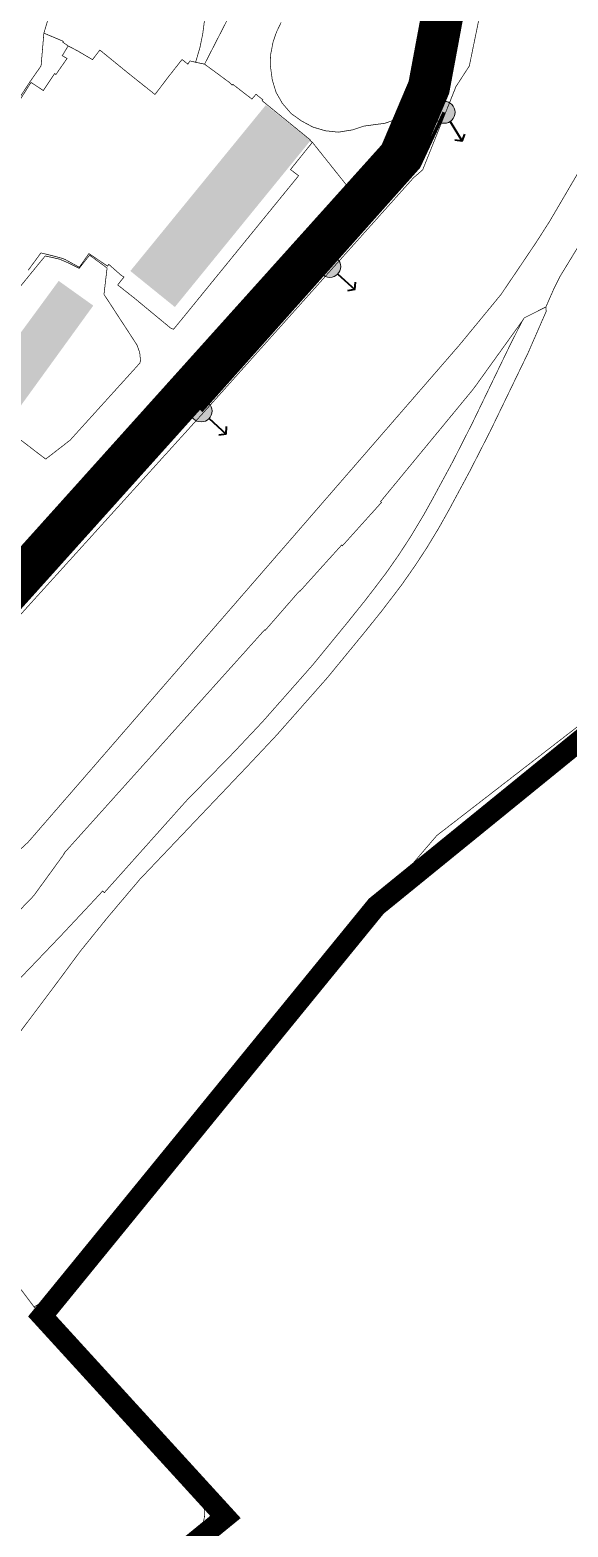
# Model space of a CAD drawing. Header units: millimetres. Extents: x 21689 to 31331, y 37531 to 43751.
# Drawn here: x 25789.5 to 25943, y 41206 to 41633 of the extents above; entities that cross this region are included whole.
import ezdxf

# ---------------------------------------------------------------- set-up
doc = ezdxf.new("R2010")
doc.units = ezdxf.units.MM
doc.linetypes.add('DASHEDX2', pattern=[1.5, 1, -0.5])
doc.linetypes.add('МЕЖА', pattern=[4, 1, -1, 1, -1])
for name, color, linetype, lineweight in [('0 . 11 - границы ДМ проект', 10, 'МЕЖА', 0), ('0.15 - Видовые раскрытия', 22, 'Continuous', 9), ('CONTUR', 150, 'Continuous', 9)]:
    doc.layers.add(name, color=color, linetype=linetype, lineweight=lineweight)
doc.layers.add('00 Дороги', color=252, linetype='Continuous', lineweight=9, transparency=0.2)
doc.layers.add('24. ценная дореволюц постройка', color=192, linetype='Continuous', lineweight=13, transparency=0.4)
doc.layers.add('25. ценная историческая застройка сов пер', color=92, linetype='Continuous', lineweight=0, true_color=0x19df16)
doc.linetypes.add('474_2', pattern='A,1,-0.5,[222,geobl2.shx,S=0.1,R=0,X=0,Y=0],-0.5,3', length=5)

# ---------------------------------------------------------------- blocks, each defined once
blk = doc.blocks.new('участки все')
at = {"layer": 'CONTUR', "const_width": 0.2}
for points in [[(3059.67, 3950.91), (3051.05, 3936.2), (3047.07, 3929.97), (3037.13, 3915.24), (3025.2, 3900.74), (2902.15, 3758.94), (2855.61, 3716.1), (2779.1, 3652.05), (2768.58, 3644.61), (2742.17, 3624.77), (2717.66, 3606.01), (2689.61, 3584.77), (2639.5, 3546.39), (2599.61, 3519.29), (2552.91, 3487.62)], [(2592.61, 3570.84), (2613.26, 3585.14), (2620.68, 3590.28), (2623.9, 3592.27), (2626.88, 3594.22), (2626.73, 3594.42), (2623.68, 3598.89), (2629.6, 3602.82), (2628.37, 3604.68), (2631.1, 3606.6), (2626.35, 3616.74), (2678.9, 3640.44), (2728.66, 3671.39), (2744.61, 3684.34), (2768.9, 3708.69), (2791.35, 3726.54), (2832.25, 3752.49), (2849.26, 3767.84), (2954.15, 3883.64), (3012.15, 3948.49), (3014.76, 3950.74), (3024.25, 3974.5), (3028.05, 3980.34), (3048.25, 4078.64)], [(3059.67, 3950.91), (3051.05, 3936.2), (3047.07, 3929.97), (3037.13, 3915.24), (3025.2, 3900.74), (2902.15, 3758.94)], [(2893.09, 3732.63), (2903.82, 3743.74), (2909.89, 3752.09), (2912.55, 3755.76), (2912.46, 3755.85), (2969.68, 3819.56), (2969.84, 3819.42), (2979.61, 3830.64), (2979.73, 3830.55), (2982.35, 3833.46), (2991.65, 3843.75), (2991.88, 3843.55), (3003.01, 3855.91), (3002.75, 3856.14), (3029.28, 3888.34), (3043.14, 3907.62), (3043.72, 3908.52), (3049.89, 3911.62), (3052.04, 3916.54), (3054, 3920.46), (3066, 3940.15)], [(2974.39, 3992.82), (2973.03, 3989.97), (2972.08, 3987.21), (2971.38, 3983.59), (2971.27, 3980.69), (2971.85, 3976.4), (2972.93, 3972.85), (2974.71, 3969.72), (2977.24, 3966.79), (2980.25, 3964.64), (2983.45, 3962.93), (2987.01, 3961.88), (2990.67, 3961.48), (2994.73, 3962.13), (2998.01, 3963.22), (3003.94, 3964.01), (3009.89, 3966.07), (3007.51, 3961.09), (3004.86, 3957.32), (3001.03, 3952.75), (2994.06, 3945.08), (2983.29, 3958.6), (2982.62, 3959.12), (2982.73, 3959.25), (2969.89, 3969.69), (2968.98, 3970.43), (2969.18, 3970.69), (2967.21, 3972.29), (2966.05, 3970.92), (2960.57, 3975.15), (2960.4, 3974.93), (2959.83, 3975.51), (2952.54, 3980.88), (2958.94, 3993.36)], [(3042.91, 4117.71), (3011.75, 3972.55), (3009.89, 3966.07), (3003.94, 3964.01), (2998.01, 3963.22), (2994.73, 3962.13), (2990.67, 3961.48), (2987.01, 3961.88), (2983.45, 3962.93), (2980.25, 3964.64), (2977.24, 3966.79), (2974.71, 3969.72), (2972.93, 3972.85), (2971.85, 3976.4), (2971.27, 3980.69), (2971.38, 3983.59), (2972.08, 3987.21), (2973.03, 3989.97), (2974.39, 3992.82)], [(2911.53, 4005.87), (2906.71, 3989.72), (2912.25, 3987.39), (2912.12, 3987.14), (2913.64, 3986.07), (2916.48, 3984.58), (2920.58, 3982.16), (2922.67, 3984.9), (2930.85, 3978.24), (2938.4, 3972.23), (2942.01, 3976.99), (2946.11, 3982.2), (2947.76, 3980.9), (2948.41, 3981.82), (2948.66, 3981.73), (2949.75, 3981.47), (2949.98, 3981.41), (2951.2, 3985.54), (2952.01, 3989.46), (2952.53, 3993.43)], [(3066, 3940.15), (3054, 3920.46), (3052.04, 3916.54), (3049.89, 3911.62), (3049.99, 3910.4), (3044.79, 3898.49), (3033.88, 3875.94), (3028.16, 3864.76), (3022.22, 3853.71), (3019.28, 3848.48), (3015.76, 3842.69), (3012.64, 3837.94), (3008.69, 3832.29), (3003.03, 3824.88), (2997.98, 3818.6), (2987.55, 3805.89), (2973.13, 3789.57), (2964.85, 3780.76), (2934.06, 3748.39), (2924.9, 3737.56), (2917.11, 3727.92), (2909.12, 3717.13), (2899.77, 3704.68)], [(2895.99, 3716.1), (2902.88, 3723.26), (2911.91, 3732.7), (2920.25, 3741.6), (2923.49, 3745.09), (2923.95, 3744.62), (2947.27, 3770.72), (2960.88, 3784.63), (2969.09, 3793.36), (2983.39, 3809.55), (2993.2, 3821.53), (2998.54, 3828.19), (3004.23, 3835.64), (3007.73, 3840.65), (3011.22, 3845.97), (3015.03, 3852.31), (3017.37, 3856.52), (3023.33, 3867.52), (3028.91, 3878.5), (3039.65, 3900.73), (3043.14, 3907.62), (3029.28, 3888.34), (3002.75, 3856.14), (3003.01, 3855.91), (2991.88, 3843.55), (2991.65, 3843.75), (2982.35, 3833.46), (2979.73, 3830.55), (2979.61, 3830.64), (2969.84, 3819.42), (2969.68, 3819.56), (2912.46, 3755.85), (2912.55, 3755.76), (2909.89, 3752.09), (2903.82, 3743.74), (2893.09, 3732.63)], [(2889.68, 3645.38), (2903.92, 3626.46), (2908.97, 3629.56), (2950.01, 3679.09), (2956.25, 3685.61), (2968.1, 3701.75), (3018.77, 3760.89), (3061.7, 3794.1)], [(2902.24, 3922.1), (2905.86, 3927.05), (2909.5, 3926.16), (2911.92, 3925.5), (2912.81, 3925.15), (2916.81, 3922.95), (2919.55, 3926.86), (2924.88, 3923.26), (2925.21, 3923.79), (2928.77, 3920.65), (2929.54, 3920.16), (2927.76, 3917.92), (2932.57, 3914.12), (2940.63, 3907.45), (2942.95, 3905.54), (2943.69, 3905.27), (2946.7, 3908.94), (2979.36, 3949.06), (2977.05, 3950.83), (2983.29, 3958.6), (2982.62, 3959.12), (2982.73, 3959.25), (2969.89, 3969.69), (2968.98, 3970.43), (2969.18, 3970.69), (2967.21, 3972.29), (2966.05, 3970.92), (2960.57, 3975.15), (2960.4, 3974.93), (2959.83, 3975.51), (2952.54, 3980.88), (2949.75, 3981.47), (2949.75, 3981.47), (2948.66, 3981.73), (2948.41, 3981.82), (2947.76, 3980.9), (2946.11, 3982.2), (2942.01, 3976.99), (2938.4, 3972.23), (2930.85, 3978.24), (2922.67, 3984.9), (2920.58, 3982.16), (2916.48, 3984.58), (2913.64, 3986.07), (2913.35, 3985.63), (2911.96, 3983.29), (2913.32, 3982.5), (2910.14, 3977.93), (2909.78, 3978.22), (2906.55, 3973.35), (2903.03, 3975.67), (2898.45, 3968.4)], [(2895.99, 3716.1), (2902.88, 3723.26), (2911.91, 3732.7), (2920.25, 3741.6), (2923.49, 3745.09), (2923.95, 3744.62), (2947.27, 3770.72), (2960.88, 3784.63), (2969.09, 3793.36), (2983.39, 3809.55), (2993.2, 3821.53), (2998.54, 3828.19), (3004.23, 3835.64), (3007.73, 3840.65), (3011.22, 3845.97), (3015.03, 3852.31), (3017.37, 3856.52), (3023.33, 3867.52), (3028.91, 3878.5), (3039.65, 3900.73), (3043.14, 3907.62), (3043.72, 3908.52), (3043.72, 3908.52), (3049.89, 3911.62), (3049.99, 3910.4), (3044.79, 3898.49), (3033.88, 3875.94), (3028.16, 3864.76), (3022.22, 3853.71), (3019.28, 3848.48), (3015.76, 3842.69), (3012.64, 3837.94), (3008.69, 3832.29), (3003.03, 3824.88), (2997.98, 3818.6), (2987.55, 3805.89), (2973.13, 3789.57), (2964.85, 3780.76), (2934.06, 3748.39), (2924.9, 3737.56), (2917.11, 3727.92), (2909.12, 3717.13), (2899.77, 3704.68)]]:
    blk.add_lwpolyline(points, dxfattribs=at)
for points in [[(2886, 4039.78), (2910.31, 4032.83), (2912.52, 4032.21), (2914.87, 4016.84), (2913.17, 4011.42), (2911.53, 4005.87), (2906.71, 3989.72), (2905.91, 3980.39), (2902.76, 3975.89), (2898.03, 3968.65), (2896.33, 3966.52), (2892.91, 3967.32), (2886.8, 3968.89), (2880.38, 3970.55), (2877.92, 3971.2), (2875.25, 3971.89), (2873.75, 3966.1), (2867.27, 3968.04), (2867.09, 3968.08), (2886, 4039.78)], [(2934.07, 3895.61), (2914.18, 3873.64), (2907.23, 3868.25), (2895.6, 3877.13), (2885.48, 3884.44), (2878.15, 3889.99), (2892.75, 3908.6), (2906.19, 3925.1), (2907.11, 3926.18), (2911.12, 3925.29), (2913.6, 3924.23), (2916.77, 3922.64), (2919.74, 3926.41), (2924.73, 3922.74), (2923.85, 3915.23), (2932.74, 3901.6), (2933.28, 3900.75), (2934.03, 3898.66), (2934.27, 3896.42), (2934.07, 3895.61)], [(2835.99, 3467.17), (2772.41, 3544.25), (2891.72, 3642.67), (2903.92, 3626.46), (2930.56, 3595.88), (2950.73, 3572.42), (2951.87, 3570.58), (2952.47, 3568.69), (2952.52, 3566.62), (2952.08, 3564.59), (2951.23, 3562.74), (2949.95, 3561.1), (2835.99, 3467.17)]]:
    blk.add_lwpolyline(points, close=True, dxfattribs=at)
blk = doc.blocks.new('трасса вид раскр')
at = {"layer": '0.15 - Видовые раскрытия', "transparency": 33554687}
h = blk.add_hatch(color=256, dxfattribs=at)
h.dxf.hatch_style = 1
h.paths.add_polyline_path([(-2.77, -1.43, 1), (2.77, 1.43, 1)])
at = {"layer": '0.15 - Видовые раскрытия', "lineweight": 40}
for p, q in [((1.42, -2.78), (4.42, -8.62)), ((4.42, -8.62), (2.35, -8.22)), ((4.42, -8.62), (5.3, -6.7))]:
    blk.add_line(p, q, dxfattribs=at)
at = {"layer": '0.15 - Видовые раскрытия'}
blk.add_circle((0, 0), 3.12, dxfattribs=at)

msp = doc.modelspace()

# ---------------------------------------------------------------- hatches: boundary and pattern name
at = {"layer": '24. ценная дореволюц постройка'}
h = msp.add_hatch(color=192, dxfattribs=at)
h.dxf.hatch_style = 1
h.paths.add_polyline_path([(25818.12, 41564.25), (25856.78, 41611.58), (25869.5, 41601.44), (25830.82, 41553.98)])
at = {"layer": '25. ценная историческая застройка сов пер', "lineweight": 30, "true_color": 0x19df16, "transparency": 33554585}
h = msp.add_hatch(color=92, dxfattribs=at)
h.dxf.hatch_style = 1
h.paths.add_polyline_path([(25797.68, 41561.43), (25807.54, 41554.39), (25807.34, 41554.1), (25782.32, 41519.55), (25772.24, 41526.74)])

# ---------------------------------------------------------------- linework, layer by layer
at = {"layer": '0 . 11 - границы ДМ проект', "color": 7, "linetype": 'DASHEDX2', "lineweight": 100, "ltscale": 9, "transparency": 33554687, "const_width": 6, "flags": 128}
msp.add_lwpolyline([(22946.73, 37638.63), (22902.58, 38352.1), (23040.31, 38403.75), (23117.29, 38401.21), (23331.14, 38342.16), (23767.92, 38429.68), (23839.74, 38479.18), (23935.86, 38610.42), (23988.4, 38646.95), (24015.49, 38690.25), (24098.85, 38777.82), (24145.03, 38828.88), (24135.93, 38857.75), (24309.79, 39159.02), (24384.58, 39142.81), (24479.69, 39275.04), (24546.54, 39209.37), (24750.01, 39350.13), (25003.88, 39639.8), (25413.16, 40107.12), (25363.28, 40286.2), (24989.23, 40491.14), (25395.28, 40838.84), (25660.56, 41058.12), (25845.24, 41208.92), (25792.92, 41266.23), (25888.27, 41383.12), (26058.63, 41521.65), (26092.2, 41658.69), (26130.83, 41752.53), (26159.07, 41742.27), (26300.9, 42104.41), (26325.34, 42112.11), (26524.48, 42049.12), (26659.52, 41994.11), (26661.3, 41997.38), (26646.24, 42050.67), (26706.46, 42026.98), (26859.65, 41970.83), (27006.59, 41919.76), (27172.98, 41911.41), (27384.06, 41951.12), (27369.53, 42033.59), (27673.24, 42086.3), (27976.36, 41979.69), (28033.35, 41963.23), (28102.86, 41962.56), (28159.54, 41928.27), (28328.6, 41835.14), (28499.53, 41807.33), (28720.17, 41761.45), (29052.46, 41622.84), (29045.52, 41606.09), (29058.02, 41600.92), (29065.19, 41619.05), (29089.18, 41611.33), (29476.61, 41567.37), (29694.11, 41552.14), (29707.83, 41609), (29818.28, 41584.5), (29941.9, 41545.71), (30079.67, 41531.57), (30099.06, 41598.9), (30133.54, 41631.15), (30187.93, 41657.25), (30321.66, 41749.67), (30401.38, 41749.67), (30509.19, 41676.74), (30617.63, 41749.67), (30608.36, 41787.7), (30599.77, 41907.5), (30613.25, 41930.65), (30611.36, 41954.39), (30596.2, 41953.51), (30593.67, 42010.25), (30597.05, 42063.37), (30605.38, 42235.81), (30665.45, 42236.17), (30657.33, 42284.13), (30610.32, 42363.4), (30625.51, 42373.52), (30633.15, 42373.02), (30649.52, 42377.68), (30654.81, 42423.45), (30716.03, 42430.23), (30760.54, 42567.65), (30765.8, 42586.36), (30791.95, 42710.49), (30846.37, 42699.4), (30866.74, 42759.78), (30939.13, 42753.23), (31030.96, 42735.49), (31057.16, 42750.28), (31131.35, 42919.39), (31178.71, 43049.99), (31223.9, 43155.77), (31261.16, 43239.22), (31200.23, 43266.25), (31159.04, 43264.62), (31092.9, 43324.59), (31030.84, 43397.77), (30974.06, 43434.01), (30837.68, 43448.49), (30812.71, 43443.57), (30797.57, 43373.26), (30670.04, 43084.43), (30627.79, 42979.09), (30572.79, 42815.93), (30581.39, 42739.2), (30580.07, 42670.05), (30572.53, 42633.02), (30553.34, 42565.66), (30547.4, 42556.65), (30525.72, 42505.25), (30514.51, 42510.11), (30479.51, 42425.86), (30461.95, 42345.38), (30464.75, 42236.14), (30403.52, 42231.72), (30362, 42222.3), (30262.37, 42221.19), (30097.98, 42200.41), (30088.95, 42269.89), (30058.49, 42273.9), (30000.91, 42267.83), (30008.93, 42181.88), (29926.02, 42170.86), (29838.04, 42159.36), (29837.12, 42151.42), (29801.62, 42150.52), (29804.08, 42118.48), (29746.29, 42112.77), (29727.01, 42117.61), (29726.77, 42121.26), (29669.99, 42116.48), (29667.12, 42186.75), (29663.62, 42276.82), (29664.83, 42334.2), (29729.67, 42336.19), (29743.29, 42425.8), (29681.45, 42426.64), (29599.85, 42422.04), (29585.29, 42460.05), (29593.55, 42547.9), (29586.23, 42640.93), (29612.42, 42670.26), (29566.57, 42703.24), (29536.55, 42712.38), (29485.13, 42721.11), (29445.22, 42718.94), (29271.87, 42704.28), (29252.91, 42692.41), (29197.95, 42673.04), (29178.85, 42668.77), (29146.59, 42665.68), (29091.04, 42663.1), (29090.12, 42694.39), (29093.43, 42735.41), (29109.46, 42731.74), (29114.94, 42754.25), (29105.61, 42762.57), (29115.3, 42813.46), (29163.59, 42900), (29195.32, 42957.41), (29200.53, 43020.6), (29169.03, 43102.91), (29094.39, 43130.16), (29034.07, 43130.54), (28931.05, 43118.37), (28819.4, 43060.11), (28798.63, 43021.64), (28799.74, 42985.88), (28707.96, 42909.03), (28686.59, 42891.68), (28665.24, 42871.73), (28655.12, 42859.97), (28647.85, 42848.5), (28636.35, 42823.08), (28630.36, 42817.18), (28632.11, 42786.97), (28651.56, 42783.79), (28691.78, 42770.28), (28688.63, 42759.99), (28685.9, 42758.4), (28674.4, 42734.05), (28670.96, 42721.95), (28465.92, 42806.49), (28422.23, 42822.02), (28375.9, 42835.07), (28353.71, 42839.03), (28334.9, 42842.59), (28324.45, 42844.67), (28310.37, 42860.64), (28285.15, 42868.53), (28273.81, 42871.97), (28249.69, 42869.4), (28186.52, 42849.62), (28159.73, 42849.83), (28118.75, 42863.99), (28094.8, 42888.25), (28084.71, 42900.92), (28068.74, 42924.62), (28025.62, 42901.74), (28004.08, 42892.7), (27951.92, 42913.21), (27851.65, 42849.79), (27793.9, 42819.52), (27766.59, 42881.7), (27711.88, 42969.56), (27682.2, 43019.56), (27636.09, 43064.5), (27679.04, 43117.9), (27700.16, 43145.1), (27730.28, 43232.44), (27705.35, 43256.96), (27691.79, 43306.56), (27688.55, 43316.07), (27675.1, 43337.74), (27671.02, 43346.91), (27667.81, 43356.54), (27665.87, 43367.34), (27665.76, 43376.05), (27664.78, 43381.05), (27419.59, 43272.56), (27422.82, 43266.23), (27362.67, 43207.3), (27358.27, 43197.8), (27315.11, 43177.13), (27276.85, 43176.61), (27257.44, 43175.75), (27253.84, 43180.5), (27248.88, 43187.03), (27238.09, 43198.06), (27218.29, 43206.98), (27213.36, 43207.6), (27202.43, 43208.96), (27239.74, 43225.54), (27236.35, 43231.88), (27229.04, 43245.51), (27224.79, 43253.43), (27207.06, 43286.52), (27191.9, 43314.8), (27189.96, 43318.43), (27109.82, 43276.33), (27075.56, 43340.35), (27088.29, 43348.01), (27054.82, 43405.39), (27040.02, 43396.59), (27025.14, 43422.1), (27004.05, 43461.84), (26932.79, 43645.55), (26914.14, 43691.8), (26899.52, 43700.46), (26872.13, 43716.99), (26742.39, 43504.78), (26736.34, 43496.67), (26723.68, 43483.84), (26681.05, 43469.92), (26667.11, 43474.54), (26618.22, 43488.58), (26621.71, 43502.66), (26587.49, 43510.32), (26573.52, 43508.91), (26527.9, 43493.77), (26492.74, 43503.26), (26478.24, 43499.38), (26452.07, 43505.41), (26442.19, 43502.58), (26426.7, 43506.38), (26416.4, 43498.79), (26374.87, 43508.45), (26369.59, 43485.73), (26357.38, 43433.16), (26343.06, 43372.1), (26343.68, 43335.85), (26278.09, 43335.37), (26275.1, 43319.34), (26179.58, 43336.15), (26136.07, 43350.43), (26129.55, 43332.91), (26114.21, 43338.65), (26048.36, 43335.77), (26042.27, 43335.96), (26041.86, 43305.06), (26039.99, 43285.4), (25993.77, 43297.06), (25935.55, 43314.57), (25864.49, 43314.71), (25836.1, 43306.44), (25791.06, 43309.44), (25778.1, 43340.97), (25720.4, 43383.9), (25692.71, 43506.7), (25567.19, 43536.12), (25552.49, 43470.45), (25520.72, 43350.23), (25464.42, 43088.88), (25450.38, 42940.35), (25403.2, 42900.12), (25517.17, 42564.61), (25324.39, 42333.51), (25231.57, 42248.42), (25084.91, 42241.32), (25004.68, 42115.84), (25034.08, 42028.82), (25232.98, 41677.08), (25331.24, 41588.66), (25222.08, 41431.42), (24497, 41147.16), (24469.6, 41188.24), (24382.78, 41181.73), (24281.81, 41064.62), (24269, 41033.06), (24267.52, 40970.79), (24345.86, 40986.54), (24396.82, 40849.9), (24260.73, 40587.7), (24122.54, 40455.83), (24175.55, 40365.15), (24087.33, 40202.95), (23882.35, 40127.13), (23799.32, 39897.89), (23757.23, 39543.04), (23644.49, 39442.48), (23258.99, 39279.22), (23188.93, 39177.24), (23155.23, 38943.77), (22794.42, 38626.82), (22640.55, 38070.59), (22681.18, 37890.91), (22868.64, 37599.25), (22946.73, 37638.63)], close=True, dxfattribs=at)
at = {"layer": '0.15 - Видовые раскрытия', "linetype": '474_2', "const_width": 1}
msp.add_lwpolyline([(25838.31, 41524.34), (25900.37, 41593.96), (25907.63, 41609.5)], dxfattribs=at)
msp.add_lwpolyline([(25838.31, 41524.34), (25900.37, 41593.96), (25907.63, 41609.5)], dxfattribs=at)
at = {"layer": '00 Дороги', "lineweight": 9, "const_width": 12}
msp.add_lwpolyline([(25950.24, 41859.92), (25928.18, 41750.34), (25903.28, 41616.63), (25894.96, 41597.01), (25737.89, 41422.23, -0.022972), (25679.24, 41378.08), (25653.78, 41358.23), (25624.29, 41330.54), (25606.03, 41315.97), (25561.05, 41287.9), (25470.71, 41248.56), (25441.36, 41233.58), (25414.21, 41231.67), (25394.57, 41234.38), (25374.51, 41234.24), (25338.84, 41214.78), (25223.19, 41142.59), (25206.67, 41129.29), (25104.54, 41032.23), (25084.54, 41012.74), (25034.47, 40965.36), (24952.42, 40891.12)], format="xyb", dxfattribs=at)
at = {"layer": '24. ценная дореволюц постройка', "lineweight": 30, "transparency": 33554661, "const_width": 2}
for points in [[(25864.94, 41569.86), (25833.61, 41534.67), (25810.04, 41507.78)], [(25798.77, 41496.99), (25760.74, 41453.37), (25748.36, 41439.79)]]:
    msp.add_lwpolyline(points, dxfattribs=at)

# ---------------------------------------------------------------- block references
at = {"layer": '0.15 - Видовые раскрытия'}
for p, rotation in [((25907.63, 41609.5), 5.109366129660469), ((25907.63, 41609.5), 5.109366129660469), ((25875.02, 41565.52), 20.02945265312533), ((25875.02, 41565.52), 20.02945265312533), ((25838.31, 41524.34), 20.02945265312533), ((25838.31, 41524.34), 20.02945265312533)]:
    msp.add_blockref('трасса вид раскр', p, dxfattribs=dict(at, rotation=rotation))
at = {"layer": 'CONTUR'}
msp.add_blockref('участки все', (22886.75, 37642.36), dxfattribs=at)

doc.saveas('drawing.dxf')
